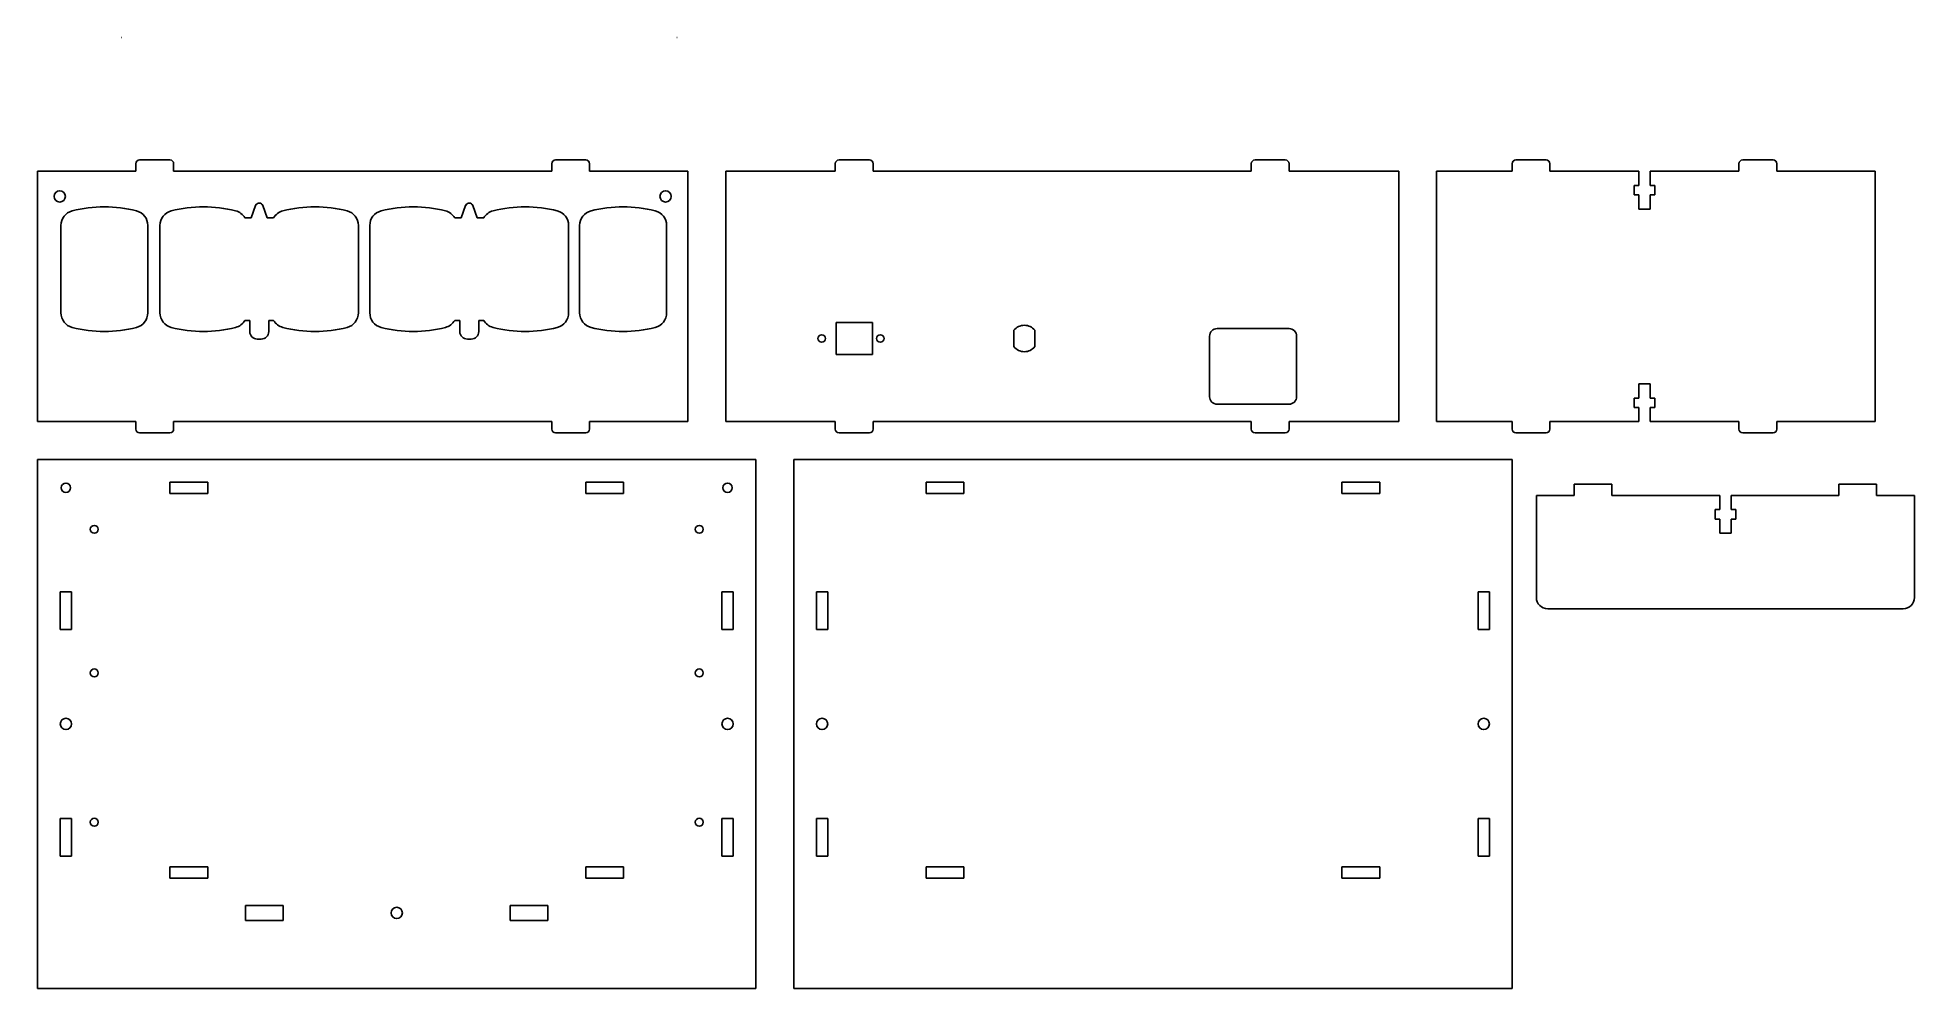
# Model space of a CAD drawing. Header units: millimetres. Extents: x 20 to 516, y 20 to 272.
import ezdxf

# ---------------------------------------------------------------- set-up
doc = ezdxf.new("R2010")
doc.units = ezdxf.units.MM
doc.layers.add('cutting lines', color=1, linetype='Continuous')

msp = doc.modelspace()

# ---------------------------------------------------------------- linework, layer by layer
at = {"layer": 'cutting lines', "color": 3}
for p, q in [((42.15, 271.64), (42.24, 271.64)), ((189.15, 271.64), (189.07, 271.64)), ((232, 239.25), (240, 239.25)), ((342, 239.25), (350, 239.25)), ((202, 170), (202, 236.25)), ((202, 236.25), (231, 236.25)), ((231, 236.25), (231, 238.25)), ((241, 236.25), (241, 238.25)), ((241, 236.25), (341, 236.25)), ((341, 236.25), (341, 238.25)), ((351, 236.25), (351, 238.25)), ((351, 236.25), (380, 236.25)), ((380, 170), (380, 236.25)), ((202, 170), (231, 170)), ((231, 170), (231, 168)), ((241, 170), (241, 168)), ((341, 170), (341, 168)), ((351, 170), (380, 170)), ((351, 170), (351, 168)), ((232, 167), (240, 167)), ((342, 167), (350, 167)), ((20, 20), (20, 160)), ((20, 160), (210, 160)), ((210, 160), (210, 20)), ((410, 160), (220, 160)), ((220, 160), (220, 20)), ((410, 20), (410, 160))]:
    msp.add_line(p, q, dxfattribs=at)
at = {"layer": 'cutting lines', "color": 2}
for p, q in [((47, 239.25), (55, 239.25)), ((157, 239.25), (165, 239.25)), ((20, 236.25), (46, 236.25)), ((20, 236.25), (20, 170)), ((46, 236.25), (46, 238.25)), ((56, 236.25), (56, 238.25)), ((56, 236.25), (156, 236.25)), ((156, 236.25), (156, 238.25)), ((166, 236.25), (166, 238.25)), ((166, 236.25), (192, 236.25)), ((192, 236.25), (192, 170)), ((20, 170), (46, 170)), ((46, 170), (46, 168)), ((56, 170), (56, 168)), ((156, 170), (156, 168)), ((166, 170), (192, 170)), ((166, 170), (166, 168)), ((47, 167), (55, 167)), ((157, 167), (165, 167))]:
    msp.add_line(p, q, dxfattribs=at)
at = {"layer": 'cutting lines', "color": 1}
for p, q in [((411, 239.25), (419, 239.25)), ((471, 239.25), (479, 239.25)), ((390, 236.25), (390, 170)), ((390, 236.25), (410, 236.25)), ((410, 236.25), (410, 238.25)), ((420, 236.25), (420, 238.25)), ((420, 236.25), (443.5, 236.25)), ((443.5, 236.25), (443.5, 232.5)), ((446.5, 232.5), (446.5, 236.25)), ((446.5, 236.25), (470, 236.25)), ((470, 236.25), (470, 238.25)), ((480, 236.25), (480, 238.25)), ((480, 236.25), (506, 236.25)), ((506, 236.25), (506, 170)), ((442.25, 232.5), (443.5, 232.5)), ((442.25, 230), (442.25, 232.5)), ((443.5, 230), (442.25, 230)), ((443.5, 230), (443.5, 226.25)), ((446.5, 232.5), (447.75, 232.5)), ((446.5, 226.25), (446.5, 230)), ((447.75, 230), (446.5, 230)), ((447.75, 232.5), (447.75, 230)), ((443.5, 226.25), (446.5, 226.25)), ((240.8, 196.25), (231.2, 196.25)), ((231.2, 196.25), (231.2, 187.75)), ((240.8, 187.75), (240.8, 196.25)), ((278.25, 189.83), (278.25, 194.17)), ((283.75, 194.17), (283.75, 189.83)), ((332, 194.6), (351, 194.6)), ((330, 176.6), (330, 192.6)), ((353, 192.6), (353, 176.6)), ((231.2, 187.75), (240.8, 187.75)), ((446.5, 180), (443.5, 180)), ((443.5, 180), (443.5, 176.25)), ((446.5, 176.25), (446.5, 180)), ((351, 174.6), (332, 174.6)), ((442.25, 173.75), (442.25, 176.25)), ((442.25, 176.25), (443.5, 176.25)), ((443.5, 173.75), (442.25, 173.75)), ((443.5, 173.75), (443.5, 170)), ((446.5, 176.25), (447.75, 176.25)), ((446.5, 170), (446.5, 173.75)), ((447.75, 173.75), (446.5, 173.75)), ((447.75, 176.25), (447.75, 173.75)), ((410, 170), (390, 170)), ((410, 170), (410, 168)), ((420, 170), (420, 168)), ((443.5, 170), (420, 170)), ((470, 170), (446.5, 170)), ((470, 170), (470, 168)), ((506, 170), (480, 170)), ((480, 170), (480, 168)), ((411, 167), (419, 167)), ((471, 167), (479, 167)), ((265, 154), (255, 154)), ((255, 154), (255, 151)), ((265, 151), (265, 154)), ((375, 154), (365, 154)), ((365, 154), (365, 151)), ((375, 151), (375, 154)), ((255, 151), (265, 151)), ((365, 151), (375, 151)), ((426.41, 150.48), (416.41, 150.48)), ((416.41, 150.48), (416.41, 123.48)), ((426.41, 153.48), (426.41, 150.48)), ((426.41, 153.48), (436.41, 153.48)), ((436.41, 153.48), (436.41, 150.48)), ((464.91, 150.48), (436.41, 150.48)), ((464.91, 150.48), (464.91, 146.73)), ((467.91, 146.73), (467.91, 150.48)), ((496.41, 150.48), (467.91, 150.48)), ((496.41, 153.48), (496.41, 150.48)), ((496.41, 153.48), (506.41, 153.48)), ((506.41, 153.48), (506.41, 150.48)), ((506.41, 150.48), (516.41, 150.48)), ((516.41, 150.48), (516.41, 123.48)), ((463.66, 146.73), (464.91, 146.73)), ((463.66, 144.23), (463.66, 146.73)), ((464.91, 144.23), (463.66, 144.23)), ((464.91, 144.23), (464.91, 140.48)), ((467.91, 146.73), (469.16, 146.73)), ((467.91, 140.48), (467.91, 144.23)), ((469.16, 144.23), (467.91, 144.23)), ((469.16, 146.73), (469.16, 144.23)), ((464.91, 140.48), (467.91, 140.48)), ((26, 125), (29, 125)), ((26, 115), (26, 125)), ((29, 125), (29, 115)), ((204, 125), (201, 125)), ((201, 125), (201, 115)), ((204, 115), (204, 125)), ((226, 125), (229, 125)), ((226, 115), (226, 125)), ((229, 125), (229, 115)), ((404, 125), (401, 125)), ((401, 125), (401, 115)), ((404, 115), (404, 125)), ((513.41, 120.48), (419.41, 120.48)), ((29, 115), (26, 115)), ((201, 115), (204, 115)), ((229, 115), (226, 115)), ((401, 115), (404, 115)), ((29, 65), (26, 65)), ((26, 65), (26, 55)), ((29, 55), (29, 65)), ((201, 55), (201, 65)), ((201, 65), (204, 65)), ((204, 65), (204, 55)), ((229, 65), (226, 65)), ((226, 65), (226, 55)), ((229, 55), (229, 65)), ((401, 55), (401, 65)), ((401, 65), (404, 65)), ((404, 65), (404, 55)), ((26, 55), (29, 55)), ((204, 55), (201, 55)), ((226, 55), (229, 55)), ((404, 55), (401, 55)), ((65, 52.2), (55, 52.2)), ((55, 52.2), (55, 49.2)), ((65, 49.2), (65, 52.2)), ((175, 52.2), (165, 52.2)), ((165, 52.2), (165, 49.2)), ((175, 49.2), (175, 52.2)), ((265, 52.2), (255, 52.2)), ((255, 52.2), (255, 49.2)), ((265, 49.2), (265, 52.2)), ((375, 52.2), (365, 52.2)), ((365, 52.2), (365, 49.2)), ((375, 49.2), (375, 52.2)), ((55, 49.2), (65, 49.2)), ((165, 49.2), (175, 49.2)), ((255, 49.2), (265, 49.2)), ((365, 49.2), (375, 49.2))]:
    msp.add_line(p, q, dxfattribs=at)
at = {"layer": 'cutting lines'}
for p, q in [((74.84, 223.9), (76.5, 223.9)), ((76.5, 223.9), (77.68, 227.19)), ((80.75, 223.9), (79.57, 227.19)), ((80.75, 223.9), (82.41, 223.9)), ((130.34, 223.9), (132.05, 223.9)), ((132.05, 223.9), (133.23, 227.19)), ((136.3, 223.9), (135.12, 227.19)), ((136.3, 223.9), (138.01, 223.9)), ((26.17, 198.8), (26.17, 221.9)), ((49.17, 221.9), (49.17, 198.8)), ((52.38, 198.8), (52.38, 221.9)), ((104.88, 221.9), (104.88, 198.8)), ((107.88, 198.8), (107.88, 221.9)), ((160.47, 221.9), (160.47, 198.8)), ((163.38, 198.8), (163.38, 221.9)), ((186.38, 221.9), (186.38, 198.8)), ((74.84, 196.8), (76.12, 196.8)), ((76.12, 193.85), (76.12, 196.8)), ((81.13, 196.8), (81.13, 193.85)), ((81.13, 196.8), (82.41, 196.8)), ((130.34, 196.8), (131.68, 196.8)), ((131.68, 193.85), (131.68, 196.8)), ((136.68, 196.8), (136.68, 193.85)), ((136.68, 196.8), (138.01, 196.8)), ((79.13, 191.85), (78.13, 191.85)), ((134.68, 191.85), (133.68, 191.85)), ((55, 151), (55, 154)), ((55, 154), (65, 154)), ((65, 154), (65, 151)), ((165, 151), (165, 154)), ((165, 154), (175, 154)), ((175, 154), (175, 151)), ((65, 151), (55, 151)), ((175, 151), (165, 151)), ((75, 38), (75, 42)), ((75, 42), (85, 42)), ((85, 42), (85, 38)), ((155, 42), (145, 42)), ((145, 42), (145, 38)), ((155, 38), (155, 42)), ((85, 38), (75, 38)), ((145, 38), (155, 38))]:
    msp.add_line(p, q, dxfattribs=at)
at = {"layer": 'cutting lines', "color": 5}
for p, q in [((56, 170), (156, 170)), ((241, 170), (341, 170)), ((210, 20), (20, 20)), ((220, 20), (410, 20))]:
    msp.add_line(p, q, dxfattribs=at)
at = {"layer": 'cutting lines'}
for centre, radius in [((25.88, 229.6), 1.5), ((186.12, 229.6), 1.5), ((27.5, 152.5), 1.25), ((202.5, 152.5), 1.25), ((35, 141.5), 1.05), ((195, 141.5), 1.05), ((35, 103.5), 1.05), ((195, 103.5), 1.05), ((27.5, 90), 1.5), ((202.5, 90), 1.5), ((35, 64), 1.05), ((195, 64), 1.05), ((115, 40), 1.5)]:
    msp.add_circle(centre, radius, dxfattribs=at)
at = {"layer": 'cutting lines', "color": 1}
for centre, radius in [((227.4, 192), 1), ((242.9, 192), 1), ((227.5, 90), 1.5), ((402.5, 90), 1.5)]:
    msp.add_circle(centre, radius, dxfattribs=at)
at = {"layer": 'cutting lines', "color": 2}
for centre, start, end in [((47, 238.25), 90, 180), ((55, 238.25), 0, 90), ((157, 238.25), 90, 180), ((165, 238.25), 0, 90), ((47, 168), 180, 270), ((55, 168), 270, 0), ((157, 168), 180, 270), ((165, 168), 270, 0)]:
    msp.add_arc(centre, 1, start, end, dxfattribs=at)
at = {"layer": 'cutting lines', "color": 3}
for centre, radius, start, end in [((232, 238.25), 1, 90, 180), ((240, 238.25), 1, 0, 90), ((342, 238.25), 1, 90, 180), ((350, 238.25), 1, 0, 90), ((30.17, 221.9), 4, 104.4468, 180), ((111.88, 221.9), 4, 104.4468, 180), ((100.88, 198.8), 4, 284.4468, 0), ((182.38, 198.8), 4, 284.4468, 0), ((232, 168), 1, 180, 270), ((240, 168), 1, 270, 0), ((342, 168), 1, 180, 270), ((350, 168), 1, 270, 0)]:
    msp.add_arc(centre, radius, start, end, dxfattribs=at)
at = {"layer": 'cutting lines', "color": 1}
for centre, radius, start, end in [((411, 238.25), 1, 90, 180), ((419, 238.25), 1, 0, 90), ((471, 238.25), 1, 90, 180), ((479, 238.25), 1, 0, 90), ((45.17, 198.8), 4, 284.4468, 0), ((156.47, 198.8), 4, 284.4468, 0), ((281, 192), 3.5, 38.2132, 141.7868), ((332, 192.6), 2, 90, 180), ((351, 192.6), 2, 0, 90), ((281, 192), 3.5, 218.2132, 321.7868), ((332, 176.6), 2, 180, 270), ((351, 176.6), 2, 270, 0), ((411, 168), 1, 180, 270), ((419, 168), 1, 270, 0), ((471, 168), 1, 180, 270), ((479, 168), 1, 270, 0), ((419.41, 123.48), 3, 180, 270), ((513.41, 123.48), 3, 270, 0)]:
    msp.add_arc(centre, radius, start, end, dxfattribs=at)
at = {"layer": 'cutting lines'}
for centre, radius, start, end in [((37.67, 192.79), 34.06, 75.5532, 104.4468), ((45.17, 221.9), 4, 0, 75.5532), ((56.38, 221.9), 4, 104.4468, 180), ((63.88, 192.79), 34.06, 75.5532, 104.4468), ((71.38, 221.9), 4, 30, 75.5532), ((78.63, 226.85), 1, 19.7658, 160.2342), ((85.88, 221.9), 4, 104.4468, 150), ((93.38, 192.79), 34.06, 75.5532, 104.4468), ((100.88, 221.9), 4, 0, 75.5532), ((119.38, 192.79), 34.06, 75.5532, 104.4468), ((126.88, 221.9), 4, 30, 75.5532), ((134.18, 226.85), 1, 19.7658, 160.2342), ((141.47, 221.9), 4, 104.4468, 150), ((148.97, 192.79), 34.06, 75.5532, 104.4468), ((156.47, 221.9), 4, 0, 75.5532), ((167.38, 221.9), 4, 104.4468, 180), ((174.88, 192.79), 34.06, 75.5532, 104.4468), ((182.38, 221.9), 4, 0, 75.5532), ((30.17, 198.8), 4, 180, 255.5532), ((56.38, 198.8), 4, 180, 255.5532), ((111.88, 198.8), 4, 180, 255.5532), ((167.38, 198.8), 4, 180, 255.5532), ((37.67, 227.91), 34.06, 255.5532, 284.4468), ((63.88, 227.91), 34.06, 255.5532, 284.4468), ((71.38, 198.8), 4, 284.4468, 330), ((78.13, 193.85), 2, 180, 270), ((79.13, 193.85), 2, 270, 0), ((85.88, 198.8), 4, 210, 255.5532), ((93.38, 227.91), 34.06, 255.5532, 284.4468), ((119.38, 227.91), 34.06, 255.5532, 284.4468), ((126.88, 198.8), 4, 284.4468, 330), ((133.68, 193.85), 2, 180, 270), ((134.68, 193.85), 2, 270, 0), ((141.47, 198.8), 4, 210, 255.5532), ((148.97, 227.91), 34.06, 255.5532, 284.4468), ((174.88, 227.91), 34.06, 255.5532, 284.4468)]:
    msp.add_arc(centre, radius, start, end, dxfattribs=at)

doc.saveas('drawing.dxf')
